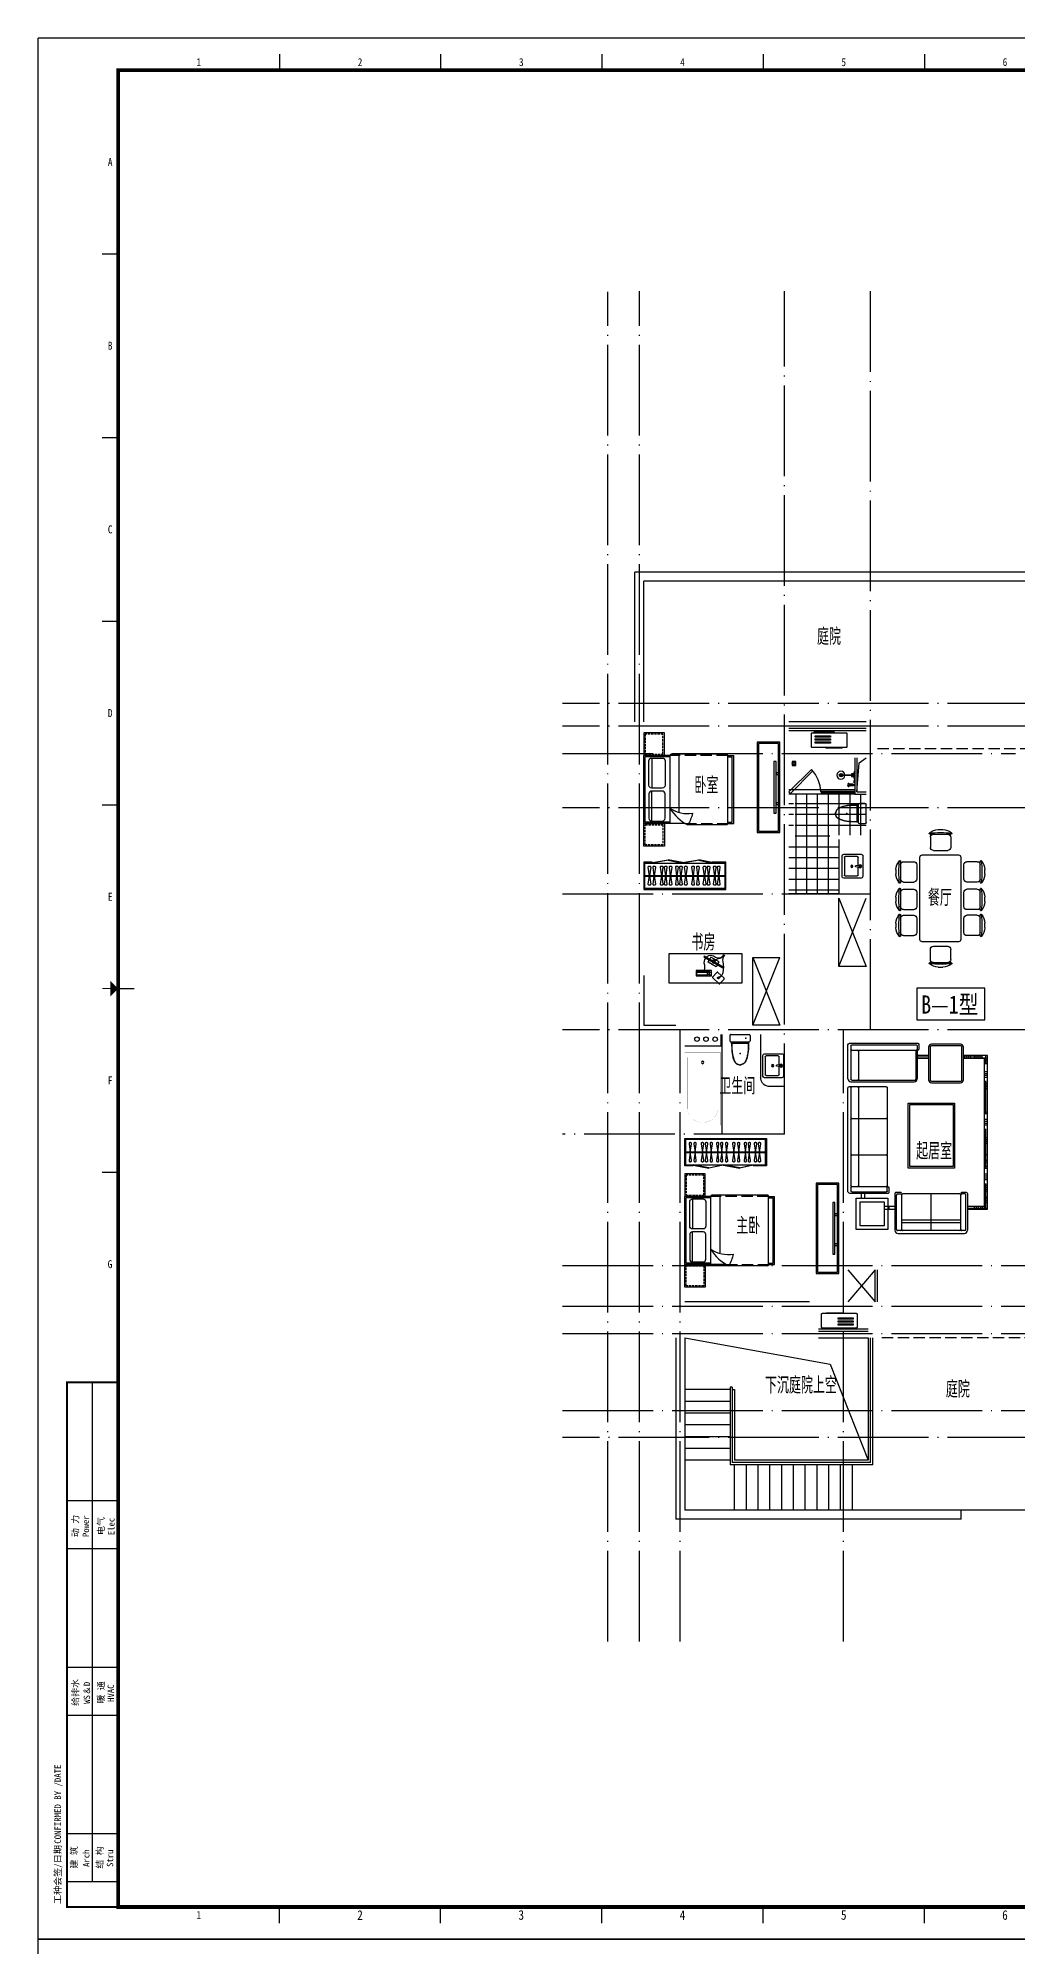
# Model space of a CAD drawing. Extents: x 921942 to 1159542, y -958603 to -790785.
# Drawn here: x 1040742 to 1062360, y -916820 to -874694 of the extents above; entities that cross this region are included whole.
import ezdxf
from ezdxf.enums import TextEntityAlignment as Align

# ---------------------------------------------------------------- set-up
doc = ezdxf.new("R2010")
doc.units = 0
doc.header["$LTSCALE"] = 1000
doc.header["$MEASUREMENT"] = 0
doc.linetypes.add('DASH', pattern=[0.35, 0.25, -0.1])
doc.linetypes.add('DOTE', pattern=[2.42, 2, -0.2, 0.02, -0.2])
doc.layers.get('0').update_dxf_attribs({"linetype": 'CONTINUOUS'})
for name, color, linetype in [('BALCONY', 6, 'CONTINUOUS'), ('DOTE', 1, 'DOTE'), ('PUB_TEXT', 7, 'CONTINUOUS'), ('STAIR', 2, 'CONTINUOUS'), ('TT', 7, 'CONTINUOUS'), ('WINDOW', 4, 'CONTINUOUS'), ('厨卫', 8, 'CONTINUOUS'), ('图框', 255, 'CONTINUOUS'), ('家具', 8, 'CONTINUOUS'), ('平面填充', 250, 'CONTINUOUS'), ('看线', 2, 'CONTINUOUS'), ('空调', 8, 'CONTINUOUS'), ('管道', 8, 'CONTINUOUS'), ('造型墙', 55, 'CONTINUOUS')]:
    doc.layers.add(name, color=color, linetype=linetype)
doc.styles.get("Standard").update_dxf_attribs({"font": 'GBENOR', "bigfont": 'GBCBIG'})
doc.styles.add('TKZ1', font='SIMHEI.TTF', dxfattribs={"width": 0.7})
doc.styles.add('图签栏', font='SimSun.ttf')
doc.styles.add('黑体', font='SIMHEI.TTF', dxfattribs={"width": 0.8})
pattern_1 = [(0, (-146017.92, 5430.47), (0, 238.125), []), (90, (-146017.92, 5430.47), (-238.125, 1e-14), [])]

# ---------------------------------------------------------------- blocks, each defined once
blk = doc.blocks.new('图框2')
at = {"layer": '图框', "color": 0}
for p, q in [((84100, 59400), (0, 59400)), ((0, 0), (0, 59400)), ((7538, 58900), (7538, 58400)), ((12575, 58900), (12575, 58400)), ((17612, 58900), (17612, 58400)), ((22650, 58900), (22650, 58400)), ((27688, 58900), (27688, 58400)), ((2000, 52660), (2500, 52660)), ((2000, 46920), (2500, 46920)), ((2000, 41180), (2500, 41180)), ((2000, 35440), (2500, 35440)), ((2500, 29700), (3000, 29700)), ((2000, 23960), (2500, 23960)), ((900, 17400), (2500, 17400)), ((900, 17400), (2500, 17400)), ((1700, 1800), (1700, 17400)), ((900, 13700), (2500, 13700)), ((900, 12200), (2500, 12200)), ((900, 8500), (2500, 8500)), ((900, 7000), (2500, 7000)), ((900, 3300), (2500, 3300)), ((900, 1800), (2500, 1800)), ((7538, 500), (7538, 1000)), ((12575, 500), (12575, 1000)), ((17612, 500), (17612, 1000)), ((22650, 500), (22650, 1000)), ((27688, 500), (27688, 1000)), ((0, 0), (84100, 0))]:
    blk.add_line(p, q, dxfattribs=at)
at = {"layer": '图框', "color": 0, "const_width": 120}
blk.add_lwpolyline([(83100, 58400), (2500, 58400), (2500, 1000), (83100, 1000)], close=True, dxfattribs=at)
at = {"layer": '图框', "color": 0}
for points, const_width in [([(2250, 29700), (2000, 29700)], 30), ([(2500, 1000), (900, 1000), (900, 17400), (2500, 17400)], 60)]:
    blk.add_lwpolyline(points, dxfattribs=dict(at, const_width=const_width))
blk.add_solid([(2250, 29450), (2250, 29950), (2500, 29700)], dxfattribs=at)
at = {"layer": '图框', "color": 0, "style": 'TKZ1', "width": 0.85}
for s, height, p in [('1', 250, (5019, 58650)), ('2', 250, (10056, 58650)), ('3', 250, (15094, 58650)), ('4', 250, (20131, 58650)), ('5', 250, (25169, 58650)), ('6', 250, (30206, 58650)), ('A', 250, (2250, 55530)), ('B', 250, (2250, 49790)), ('C', 250, (2250, 44050)), ('D', 250, (2250, 38310)), ('E', 250, (2250, 32570)), ('F', 250, (2250, 26830)), ('G', 250, (2244, 21090)), ('1', 250, (5019, 750)), ('2', 300, (10056, 750)), ('3', 300, (15094, 750)), ('4', 300, (20131, 750)), ('5', 300, (25169, 750)), ('6', 300, (30206, 750))]:
    blk.add_text(s, height=height, dxfattribs=at).set_placement(p, align=Align.MIDDLE)
at = {"layer": '图框', "color": 0, "style": '图签栏'}
for s, p in [('动 力', (1156, 12907)), ('电气', (1956, 12907)), ('给排水', (1156, 7707)), ('暖 通', (1956, 7707)), ('建 筑', (1116, 2550)), ('结 构', (1916, 2550))]:
    blk.add_text(s, height=200, rotation=90, dxfattribs=at).set_placement(p, align=Align.MIDDLE)
for s, height, p in [('Power', 200, (1588, 12561)), ('Elec', 200, (2385, 12619)), ('WS＆D', 200, (1623, 7351)), ('HVAC', 200, (2368, 7411)), ('CONFIRMED BY /DATE', 202.02, (712, 2979)), ('日期', 202, (713, 2372)), ('Arch', 200, (1602, 2253)), ('Stru', 200, (2344, 2253)), ('工种会签/', 202, (714, 1094))]:
    blk.add_text(s, height=height, rotation=90, dxfattribs=at).set_placement(p)
blk = doc.blocks.new('空调机')
at = {"layer": '空调', "color": 8}
for p, q in [((2416486, -275315), (2416486, -275325)), ((2416849, -275305), (2416496, -275305)), ((2416859, -275325), (2416859, -275315))]:
    blk.add_line(p, q, dxfattribs=at)
blk.add_lwpolyline([(2416186, -275325), (2416946, -275325, -0.414214), (2416966, -275345), (2416966, -275615, -0.414214), (2416946, -275635), (2416186, -275635, -0.414214), (2416166, -275615), (2416166, -275345, -0.414214)], format="xyb", close=True, dxfattribs=at)
for points in [[(2416256, -275445), (2416592, -275445), (2416592, -275416), (2416256, -275416)], [(2416256, -275511), (2416592, -275511), (2416592, -275482), (2416256, -275482)], [(2416235, -275664), (2416675, -275664), (2416675, -275649), (2416235, -275649)], [(2416256, -275577), (2416592, -275577), (2416592, -275548), (2416256, -275548)]]:
    blk.add_lwpolyline(points, close=True, dxfattribs=at)
for centre, start, end in [((2416496, -275315), 90, 180), ((2416849, -275315), 0, 90)]:
    blk.add_arc(centre, 10, start, end, dxfattribs=at)
blk = doc.blocks.new('dgfgf')
at = {"layer": '家具'}
blk.add_lwpolyline([(7597, -62676), (7147, -62676), (7147, -63176), (7597, -63176), (7597, -62676), (7517, -62676)], dxfattribs=at)
at = {"layer": '家具', "color": 251, "linetype": 'DASH', "ltscale": 0.2}
blk.add_lwpolyline([(7567, -62706), (7177, -62706), (7177, -63146), (7567, -63146)], close=True, dxfattribs=at)
blk = doc.blocks.new('A$C72813290')
at = {"layer": '家具'}
for p, q in [((579, 2000), (0, 2000)), ((0, 500), (0, 2000)), ((30, 530), (30, 1970)), ((579, 1970), (30, 1970)), ((170, 1945), (170, 1283)), ((579, 500), (579, 2010)), ((1830, 2030), (599, 2030)), ((779, 753), (779, 2030)), ((1850, 500), (1850, 2000)), ((1850, 2000), (1980, 2000)), ((1850, 1970), (1950, 1970)), ((1950, 530), (1950, 1970)), ((1980, 500), (1980, 2000)), ((170, 555), (170, 1217)), ((912, 500), (0, 500)), ((579, 530), (30, 530)), ((1830, 470), (967, 470)), ((1850, 530), (1950, 530)), ((1850, 500), (1980, 500))]:
    blk.add_line(p, q, dxfattribs=at)
at = {"layer": '家具', "linetype": 'DASH'}
for p, q in [((1850, 2000), (579, 2000)), ((912, 500), (1850, 500))]:
    blk.add_line(p, q, dxfattribs=at)
at = {"layer": '家具'}
for points in [[(170, 1945), (405, 1945, -0.414214), (465, 1885), (465, 1343, -0.414214), (405, 1283), (170, 1283, -0.414214), (110, 1343), (110, 1885, -0.414214)], [(170, 555), (405, 555, 0.414214), (465, 615), (465, 1157, 0.414214), (405, 1217), (170, 1217, 0.414214), (110, 1157), (110, 615, 0.414214)]]:
    blk.add_lwpolyline(points, format="xyb", close=True, dxfattribs=at)
blk.add_lwpolyline([(579, 833, 0.180302), (1071, 725, -0.088637), (967, 470, 28871.271551)], format="xyb", dxfattribs=at)
for centre, radius, start, end in [((599, 2010), 20, 90, 180), ((1819, 2001), 30.7, 357.6884, 69.6917), ((1392, 1313), 944, 210.6075, 243.2773), ((1819, 499), 30.7, 290.3566, 2.3152)]:
    blk.add_arc(centre, radius, start, end, dxfattribs=at)
blk.add_blockref('dgfgf', (-7147, 65176), dxfattribs=at)
at = {"layer": '家具', "xscale": -1, "rotation": 180}
blk.add_blockref('dgfgf', (-7147, -62676), dxfattribs=at)
blk = doc.blocks.new('sderg fhfgjghj')
at = {"layer": '家具'}
blk.add_line((934, 186), (934, 206), dxfattribs=at)
at = {"layer": '家具', "color": 8}
for p, q in [((-553, -83), (1212, -84)), ((-553, -103), (1212, -104))]:
    blk.add_line(p, q, dxfattribs=at)
at = {"layer": '家具'}
for points in [[(-390, 187), (-390, 207), (-573, 207), (-573, -393), (1232, -394), (1232, 206), (934, 206)], [(-388, 187), (934, 186), (1212, 186), (1212, -374), (-553, -373), (-553, 187), (-388, 187)]]:
    blk.add_lwpolyline(points, dxfattribs=at)
at = {"layer": '家具', "color": 8}
for points in [[(-479, -280), (-452, -93), (-479, 93, -0.459921), (-459, 117), (-445, 117, -0.459921), (-425, 93), (-452, -93), (-425, -280, -0.459921), (-445, -303), (-459, -303, -0.459921)], [(-372, -280), (-346, -93), (-372, 93, -0.459921), (-353, 117), (-338, 117, -0.459921), (-319, 93), (-346, -93), (-319, -280, -0.459921), (-338, -303), (-353, -303, -0.459921)], [(-209, -280), (-182, -93), (-209, 93, -0.459921), (-189, 117), (-175, 117, -0.459921), (-155, 93), (-182, -93), (-155, -280, -0.459921), (-175, -303), (-189, -303, -0.459921)], [(-120, -280), (-93, -93), (-120, 93, -0.459921), (-100, 117), (-86, 117, -0.459921), (-66, 93), (-93, -93), (-66, -280, -0.459921), (-86, -303), (-100, -303, -0.459921)], [(-13, -280), (13, -93), (-13, 93, -0.459921), (6, 117), (21, 117, -0.459921), (40, 93), (13, -93), (40, -280, -0.459921), (21, -303), (6, -303, -0.459921)], [(128, -280), (155, -93), (128, 93, -0.459921), (148, 117), (162, 117, -0.459921), (182, 93), (155, -93), (182, -280, -0.459921), (162, -303), (148, -303, -0.459921)], [(217, -280), (244, -93), (217, 93, -0.459921), (236, 117), (251, 117, -0.459921), (270, 93), (244, -93), (270, -280, -0.459921), (251, -303), (236, -303, -0.459921)], [(323, -280), (350, -93), (323, 93, -0.459921), (343, 117), (357, 117, -0.459921), (377, 93), (350, -93), (377, -280, -0.459921), (357, -303), (343, -303, -0.459921)], [(483, -280), (510, -93), (483, 93, -0.459921), (503, 117), (518, 117, -0.459921), (537, 93), (510, -93), (537, -280, -0.459921), (518, -303), (503, -303, -0.459921)], [(590, -280), (617, -93), (590, 93, -0.459921), (610, 117), (624, 117, -0.459921), (644, 93), (617, -93), (644, -280, -0.459921), (624, -303), (610, -303, -0.459921)], [(737, -280), (764, -93), (737, 93, -0.459921), (757, 117), (771, 117, -0.459921), (791, 93), (764, -93), (791, -280, -0.459921), (771, -303), (757, -303, -0.459921)], [(826, -280), (852, -93), (826, 93, -0.459921), (845, 117), (860, 117, -0.459921), (879, 93), (852, -93), (879, -280, -0.459921), (860, -303), (845, -303, -0.459921)], [(961, -280), (988, -93), (961, 93, -0.459921), (981, 117), (995, 117, -0.459921), (1015, 93), (988, -93), (1015, -280, -0.459921), (995, -303), (981, -303, -0.459921)], [(1049, -280), (1076, -93), (1049, 93, -0.459921), (1069, 117), (1083, 117, -0.459921), (1103, 93), (1076, -93), (1103, -280, -0.459921), (1083, -303), (1069, -303, -0.459921)]]:
    blk.add_lwpolyline(points, format="xyb", close=True, dxfattribs=at)
at = {"layer": '家具'}
for points in [[(-388, 196), (-40, 259), (-39, 250), (-386, 187)], [(276, 196), (-40, 259), (-42, 250), (274, 187)], [(278, 196), (640, 259), (642, 249), (280, 186)], [(934, 196), (640, 259), (638, 249), (932, 186)]]:
    blk.add_lwpolyline(points, close=True, dxfattribs=at)
blk = doc.blocks.new('A$C2FB07499')
at = {"layer": '家具', "ltscale": 0.5}
blk.add_lwpolyline([(500, 0), (0, 0), (0, 2000), (500, 2000)], close=True, dxfattribs=at)
at = {"layer": '家具', "color": 251, "ltscale": 40}
for points in [[(470, 30), (30, 30), (30, 1970), (470, 1970)], [(368, 1572), (415, 1572), (415, 428), (368, 428)], [(415, 1381), (480, 1381), (480, 1343), (415, 1343)], [(415, 717), (480, 717), (480, 679), (415, 679)]]:
    blk.add_lwpolyline(points, close=True, dxfattribs=at)
blk = doc.blocks.new('dfdsf')
at = {"layer": '家具'}
for p, q in [((-6119, -27345), (-6119, -27726)), ((-5626, -27307), (-6081, -27307)), ((-5588, -27726), (-5588, -27345)), ((-6081, -27765), (-5626, -27765))]:
    blk.add_line(p, q, dxfattribs=at)
at = {"layer": '家具', "color": 8}
for p, q in [((-5872, -27364), (-5886, -27364)), ((-5867, -27351), (-5876, -27341)), ((-5867, -27377), (-5876, -27387)), ((-5854, -27345), (-5854, -27332)), ((-5831, -27341), (-5840, -27350)), ((-5831, -27387), (-5840, -27377)), ((-5835, -27364), (-5821, -27364)), ((-6068, -27695), (-6068, -27428)), ((-6049, -27409), (-5869, -27409)), ((-5658, -27714), (-6049, -27714)), ((-5870, -27392), (-5866, -27466)), ((-5866, -27466), (-5841, -27466)), ((-5854, -27383), (-5854, -27396)), ((-5837, -27392), (-5841, -27466)), ((-5838, -27409), (-5658, -27409)), ((-5639, -27428), (-5639, -27695))]:
    blk.add_line(p, q, dxfattribs=at)
for centre, radius in [((-5854, -27364), 32.3), ((-5854, -27364), 18.8), ((-5855, -27549), 25.4), ((-5855, -27549), 16)]:
    blk.add_circle(centre, radius, dxfattribs=at)
at = {"layer": '家具'}
for centre, start, end in [((-6081, -27345), 90, 180), ((-5626, -27345), 0, 90), ((-6081, -27726), 180, 270), ((-5626, -27726), 270, 0)]:
    blk.add_arc(centre, 38.1, start, end, dxfattribs=at)
at = {"layer": '家具', "color": 8}
for centre, start, end in [((-6049, -27428), 90, 180), ((-6049, -27695), 180, 270), ((-5658, -27428), 0, 90), ((-5658, -27695), 270, 0)]:
    blk.add_arc(centre, 19.1, start, end, dxfattribs=at)
blk = doc.blocks.new('asfdgfh')
at = {"layer": '厨卫', "ltscale": 100}
for p, q in [((-266, -207, 0), (-266, -92, 0)), ((159, -67, 0), (-241, -67, 0)), ((159, -232, 0), (-241, -232, 0)), ((145, -40, 0), (-228, -40, 0)), ((184, -207, 0), (184, -92, 0))]:
    blk.add_line(p, q, dxfattribs=at)
for centre, radius, start, end in [((-241, -92, 0), 25, 90, 180), ((-241, -207, 0), 25, 180, 270), ((-261, -39, 0), 33.7, 303.6157, 10.847), ((178, -39, 0), 33.9, 169.3113, 235.1347), ((159, -92, 0), 25, 0, 90), ((159, -207, 0), 25, 270, 0)]:
    blk.add_arc(centre, radius, start, end, dxfattribs=at)
for points, knots in [([(-227, -33, 0), (-227, 85, 0), (-226, 243, 0), (-137, 424, 0), (-69, 441, 0), (-41, 448, 0)], [0, 0, 0, 0, 355.24272, 473.249847, 556.576042, 556.576042, 556.576042, 556.576042]), ([(-222, -41, 0), (-222, -2, 0), (-222, 29, 0), (-220, 90, 0), (-219, 121, 0), (-213, 182, 0), (-208, 213, 0), (-198, 258, 0), (-194, 273, 0), (-187, 296, 0), (-184, 303, 0), (-180, 315, 0), (-179, 319, 0), (-176, 326, 0), (-174, 330, 0), (-170, 341, 0), (-167, 348, 0), (-160, 363, 0), (-156, 369, 0), (-148, 382, 0), (-143, 389, 0), (-134, 400, 0), (-129, 405, 0), (-121, 412, 0), (-118, 414, 0), (-112, 418, 0), (-109, 420, 0), (-102, 423, 0), (-99, 425, 0), (-92, 428, 0), (-89, 429, 0), (-78, 433, 0), (-71, 435, 0), (-56, 440, 0), (-48, 441, 0), (-40, 443, 0)], [0, 0, 0, 0, 92.762674, 92.762674, 185.525347, 185.525347, 278.288021, 278.288021, 324.669358, 324.669358, 347.860026, 347.860026, 359.45536, 359.45536, 371.050694, 371.050694, 394.241363, 394.241363, 417.432031, 417.432031, 440.6227, 440.6227, 463.813368, 463.813368, 475.408702, 475.408702, 487.004036, 487.004036, 498.599371, 498.599371, 510.194705, 510.194705, 533.385373, 533.385373, 556.576042, 556.576042, 556.576042, 556.576042]), ([(140, -40, 0), (140, -2, 0), (139, 29, 0), (138, 90, 0), (136, 121, 0), (130, 182, 0), (125, 213, 0), (115, 258, 0), (111, 273, 0), (104, 296, 0), (101, 303, 0), (97, 315, 0), (96, 319, 0), (93, 326, 0), (92, 330, 0), (87, 341, 0), (84, 348, 0), (77, 363, 0), (73, 369, 0), (65, 382, 0), (61, 389, 0), (51, 400, 0), (46, 405, 0), (38, 412, 0), (35, 414, 0), (29, 418, 0), (26, 420, 0), (20, 423, 0), (16, 425, 0), (10, 428, 0), (6, 429, 0), (-4, 433, 0), (-12, 435, 0), (-27, 440, 0), (-35, 441, 0), (-43, 443, 0)], [0, 0, 0, 0, 92.762674, 92.762674, 185.525347, 185.525347, 278.288021, 278.288021, 324.669358, 324.669358, 347.860026, 347.860026, 359.45536, 359.45536, 371.050694, 371.050694, 394.241363, 394.241363, 417.432031, 417.432031, 440.6227, 440.6227, 463.813368, 463.813368, 475.408702, 475.408702, 487.004036, 487.004036, 498.599371, 498.599371, 510.194705, 510.194705, 533.385373, 533.385373, 556.576042, 556.576042, 556.576042, 556.576042]), ([(145, -33, 0), (144, 85, 0), (143, 243, 0), (54, 424, 0), (-13, 441, 0), (-41, 448, 0)], [0, 0, 0, 0, 355.24272, 473.249847, 556.576042, 556.576042, 556.576042, 556.576042])]:
    blk.add_open_spline(points, degree=3, knots=knots, dxfattribs=at)
at = {"layer": '厨卫'}
for p in [(-42, 189, 0), (-171, -149, 0)]:
    blk.add_point(p, dxfattribs=at)
blk = doc.blocks.new('asfdgfhgfh')
at = {"layer": '厨卫', "lineweight": -3}
for p, q in [((-222, -50), (-222, -125)), ((-222, -72), (-192, -72)), ((-192, -50), (-192, -125)), ((-12, -37), (-12, -27)), ((4, -42), (4, -315)), ((14, -315), (14, -42)), ((31, -37), (31, -27))]:
    blk.add_line(p, q, dxfattribs=at)
at = {"layer": '厨卫', "color": 8}
for p, q in [((-6, -37), (-6, -27)), ((24, -34), (24, -27))]:
    blk.add_line(p, q, dxfattribs=at)
at = {"layer": '厨卫', "lineweight": -3}
for points in [[(-195, -40), (-195, -12), (-219, -12), (-219, -40)], [(-1, -27), (-46, -27), (-76, -22), (-76, -12)], [(-76, -12), (94, -12), (94, -22), (64, -27), (19, -27)], [(-19, -61), (-29, -61), (-29, -57), (-19, -57)], [(4, -82), (-19, -82), (-19, -37), (-6, -37)], [(24, -37), (37, -37), (37, -82), (14, -82)], [(37, -57), (47, -57), (47, -61), (37, -61)]]:
    blk.add_lwpolyline(points, dxfattribs=at)
for points in [[(-162, -12), (-162, -22), (-106, -22), (-106, -12)], [(40, -12), (40, -22), (-22, -22), (-22, -12)]]:
    blk.add_lwpolyline(points, close=True, dxfattribs=at)
at = {"layer": '厨卫', "color": 8}
for points in [[(4, -62), (-6, -62), (-6, -34), (-1, -34)], [(19, -34), (24, -34), (24, -62), (14, -62)]]:
    blk.add_lwpolyline(points, dxfattribs=at)
blk.add_lwpolyline([(19, -22), (19, -42), (-1, -42), (-1, -22)], close=True, dxfattribs=at)
for centre, radius in [((-207, -50), 15), ((-207, -99), 15), ((9, -315), 5)]:
    blk.add_circle(centre, radius, dxfattribs=at)
at = {"layer": '厨卫', "lineweight": -3}
blk.add_circle((9, -315), 89.5, dxfattribs=at)
for centre, start, end in [((-239, -119), 286.4181, 340.3267), ((-175, -119), 199.6733, 253.5819)]:
    blk.add_arc(centre, 17.7, start, end, dxfattribs=at)
at = {"layer": '厨卫', "color": 8}
for centre, radius, start, end in [((-207, -50), 17, 133.3359, 208.0725), ((-207, -99), 17, 151.9275, 28.0725), ((-207, -50), 17, 331.9275, 46.6641), ((9, -315), 35, 98.2132, 81.7868), ((9, -315), 9, 123.749, 56.251)]:
    blk.add_arc(centre, radius, start, end, dxfattribs=at)
at = {"layer": '厨卫', "lineweight": -3, "extrusion": (0, 0, -1)}
for centre, major_axis, ratio, start_param, end_param in [((-207, -147), (33.6, 0), 0.612909, -0.37962, 3.521213), ((-207, -138), (31.4, 0), 0.47884, -1.072899, 4.214492)]:
    blk.add_ellipse(centre, major_axis=major_axis, ratio=ratio, start_param=start_param, end_param=end_param, dxfattribs=at)
blk = doc.blocks.new('aswfdgdfh')
at = {"layer": '厨卫'}
blk.add_lwpolyline([(43, -43), (43, 43), (-43, 43), (-43, -43)], close=True, dxfattribs=at)
at = {"layer": '厨卫', "color": 8}
for points in [[(-33, 0), (-33, 1), (-17, 1), (-17, 0)], [(-24, 23), (-22, 24), (-11, 13), (-13, 12)], [(0, 33), (1, 33), (1, 17), (0, 17)], [(23, 24), (24, 22), (13, 11), (12, 13)], [(33, 0), (33, -1), (17, -1), (17, 0)], [(-23, -24), (-24, -22), (-13, -11), (-12, -13)], [(0, -33), (-1, -33), (-1, -17), (0, -17)], [(24, -23), (22, -24), (11, -13), (13, -12)]]:
    blk.add_lwpolyline(points, close=True, dxfattribs=at)
blk.add_circle((0, 0), 36.6, dxfattribs=at)
blk = doc.blocks.new('DR2045')
at = {"color": 0, "linetype": 'ByBlock'}
for p, q in [((0, 0), (-1.1, -1.1)), ((0, 0), (17, -17)), ((-1.1, -1.1), (15.9, -18))]:
    blk.add_line(p, q, dxfattribs=at)
blk.add_arc((0, 0), 24, 270, 315, dxfattribs=at)
blk = doc.blocks.new('A$C6F030B8F')
for p, q in [((93, 1709), (553, 1709)), ((273, 1809), (373, 1809)), ((701, 1709), (1161, 1709)), ((882, 1809), (981, 1809)), ((1274, 1709), (1734, 1709)), ((1454, 1809), (1553, 1809)), ((1816, 1279), (0, 1279)), ((98, 1641), (98, 1416)), ((166, 1349), (481, 1349)), ((548, 1641), (548, 1416)), ((706, 1641), (706, 1416)), ((774, 1349), (1089, 1349)), ((1156, 1641), (1156, 1416)), ((1279, 1641), (1279, 1416)), ((1346, 1349), (1661, 1349)), ((1729, 1641), (1729, 1416)), ((-610, 875), (-610, 775)), ((-510, 1055), (-510, 595)), ((-442, 1050), (-217, 1050)), ((-150, 982), (-150, 667)), ((-50, 1229), (-50, 429)), ((1866, 429), (1866, 1229)), ((1965, 982), (1965, 667)), ((2258, 1050), (2033, 1050)), ((2325, 1055), (2325, 595)), ((2425, 875), (2425, 775)), ((-442, 600), (-217, 600)), ((2258, 600), (2033, 600)), ((0, 379), (1816, 379)), ((98, 17), (98, 242)), ((481, 310), (166, 310)), ((548, 17), (548, 242)), ((706, 17), (706, 242)), ((1089, 310), (774, 310)), ((1156, 17), (1156, 242)), ((1279, 17), (1279, 242)), ((1661, 310), (1346, 310)), ((1729, 17), (1729, 242)), ((553, -50), (93, -50)), ((373, -150), (273, -150)), ((1161, -50), (701, -50)), ((981, -150), (882, -150)), ((1734, -50), (1274, -50)), ((1553, -150), (1454, -150))]:
    blk.add_line(p, q)
for centre, radius, start, end in [((84, 1725), 10, 130.7265, 202.67), ((93, 1729), 20, 202.67, 270), ((283, 1493), 316, 91.7651, 130.7265), ((323, -969), 2713, 84.8023, 95.1977), ((166, 1641), 67.5, 90, 180), ((363, 1493), 316, 49.2735, 88.2349), ((481, 1641), 67.5, 0, 90), ((553, 1729), 20, 270, 337.33), ((562, 1725), 10, 337.33, 49.2735), ((692, 1725), 10, 130.7265, 202.67), ((701, 1729), 20, 202.67, 270), ((892, 1493), 316, 91.7651, 130.7265), ((931, -969), 2713, 84.8023, 95.1977), ((774, 1641), 67.5, 90, 180), ((971, 1493), 316, 49.2735, 88.2349), ((1089, 1641), 67.5, 0, 90), ((1161, 1729), 20, 270, 337.33), ((1171, 1725), 10, 337.33, 49.2735), ((1265, 1725), 10, 130.7265, 202.67), ((1274, 1729), 20, 202.67, 270), ((1464, 1493), 316, 91.7651, 130.7265), ((1504, -969), 2713, 84.8023, 95.1977), ((1346, 1641), 67.5, 90, 180), ((1544, 1493), 316, 49.2735, 88.2349), ((1661, 1641), 67.5, 0, 90), ((1734, 1729), 20, 270, 337.33), ((1743, 1725), 10, 337.33, 49.2735), ((0, 1229), 50, 90, 180), ((166, 1416), 67.5, 180, 270), ((481, 1416), 67.5, 270, 0), ((774, 1416), 67.5, 180, 270), ((1089, 1416), 67.5, 270, 0), ((1346, 1416), 67.5, 180, 270), ((1661, 1416), 67.5, 270, 0), ((1816, 1229), 50, 0, 90), ((-294, 865), 316, 139.2735, 178.2349), ((2168, 825), 2713, 174.8023, 185.1977), ((-526, 1064), 10, 67.33, 139.2735), ((-530, 1055), 20, 0, 67.33), ((-442, 982), 67.5, 90, 180), ((-217, 982), 67.5, 0, 90), ((2033, 982), 67.5, 90, 180), ((2258, 982), 67.5, 0, 90), ((2345, 1055), 20, 112.67, 180), ((2341, 1064), 10, 40.7265, 112.67), ((2110, 865), 316, 1.7651, 40.7265), ((-353, 825), 2713, 354.8023, 5.1977), ((-294, 785), 316, 181.7651, 220.7265), ((-526, 586), 10, 220.7265, 292.67), ((-530, 595), 20, 292.67, 0), ((-442, 667), 67.5, 180, 270), ((-217, 667), 67.5, 270, 0), ((0, 429), 50, 180, 270), ((1816, 429), 50, 270, 0), ((2033, 667), 67.5, 180, 270), ((2258, 667), 67.5, 270, 0), ((2345, 595), 20, 180, 247.33), ((2341, 586), 10, 247.33, 319.2735), ((2110, 785), 316, 319.2735, 358.2349), ((166, 242), 67.5, 90, 180), ((166, 17), 67.5, 180, 270), ((481, 242), 67.5, 0, 90), ((481, 17), 67.5, 270, 0), ((774, 242), 67.5, 90, 180), ((774, 17), 67.5, 180, 270), ((1089, 242), 67.5, 0, 90), ((1089, 17), 67.5, 270, 0), ((1346, 242), 67.5, 90, 180), ((1346, 17), 67.5, 180, 270), ((1661, 242), 67.5, 0, 90), ((1661, 17), 67.5, 270, 0), ((84, -66), 10, 157.33, 229.2735), ((93, -70), 20, 90, 157.33), ((283, 165), 316, 229.2735, 268.2349), ((323, 2628), 2713, 264.8023, 275.1977), ((363, 165), 316, 271.7651, 310.7265), ((553, -70), 20, 22.67, 90), ((562, -66), 10, 310.7265, 22.67), ((692, -66), 10, 157.33, 229.2735), ((701, -70), 20, 90, 157.33), ((892, 165), 316, 229.2735, 268.2349), ((931, 2628), 2713, 264.8023, 275.1977), ((971, 165), 316, 271.7651, 310.7265), ((1161, -70), 20, 22.67, 90), ((1171, -66), 10, 310.7265, 22.67), ((1274, -70), 20, 90, 157.33), ((1265, -66), 10, 157.33, 229.2735), ((1464, 165), 316, 229.2735, 268.2349), ((1504, 2628), 2713, 264.8023, 275.1977), ((1544, 165), 316, 271.7651, 310.7265), ((1734, -70), 20, 22.67, 90), ((1743, -66), 10, 310.7265, 22.67)]:
    blk.add_arc(centre, radius, start, end)
blk = doc.blocks.new('A$C25AA54E1')
at = {"layer": '家具', "ltscale": 20}
for p, q in [((884, 2199), (884, 3017)), ((918, 3081), (3211, 3081)), ((3234, 2997), (3234, 3061)), ((3234, 2234), (3234, 2996)), ((3347, 3015), (3347, 1617)), ((3413, 3081), (4163, 3081)), ((4198, 3046), (4198, 1539)), ((1012, 2176), (906, 2176)), ((1712, 2211), (1057, 2211)), ((3212, 2211), (1757, 2211)), ((1, 1972), (0, 511)), ((883, 2042), (71, 2042)), ((871, 614), (872, 1868)), ((906, 1914), (906, 2019)), ((1443, 1750), (2878, 1750)), ((1443, 728), (1443, 1750)), ((2878, 1750), (2878, 728)), ((4110, 1300), (3391, 1300)), ((4024, 1551), (3413, 1551)), ((4047, 1574), (4047, 1539)), ((4175, 1516), (4070, 1516)), ((3325, 1234), (3325, 597)), ((4176, 597), (4176, 1234)), ((882, 440), (70, 440)), ((905, 463), (905, 568)), ((2878, 728), (1443, 728)), ((3391, 531), (4110, 531))]:
    blk.add_line(p, q, dxfattribs=at)
at = {"layer": '家具', "color": 8}
for p, q in [((918, 2994), (918, 2234)), ((1011, 3017), (942, 3017)), ((1034, 2994), (1034, 2234)), ((1711, 3017), (1058, 3017)), ((1734, 2996), (1734, 2234)), ((2511, 3017), (1758, 3017)), ((2534, 2996), (2534, 2234)), ((3211, 3017), (2558, 3017)), ((3380, 2996), (3380, 1606)), ((4070, 3017), (3403, 3017)), ((4047, 2994), (4047, 1574)), ((4140, 3017), (4070, 3017)), ((4163, 2994), (4163, 1574)), ((3211, 2846), (1058, 2846)), ((4025, 2846), (3403, 2846)), ((603, 2178), (536, 2178)), ((941, 2211), (1012, 2211)), ((64, 1915), (65, 1985)), ((65, 1869), (64, 1915)), ((64, 569), (65, 1872)), ((87, 1892), (849, 1891)), ((87, 1892), (849, 1891)), ((88, 2008), (848, 2007)), ((88, 1892), (848, 1891)), ((236, 592), (236, 1892)), ((293, 592), (293, 1892)), ((503, 2041), (503, 2042)), ((871, 1984), (871, 1914)), ((1476, 1717), (2845, 1717)), ((1476, 761), (1476, 1717)), ((2845, 1717), (2845, 761)), ((4110, 1265), (3391, 1265)), ((4047, 1584), (3402, 1584)), ((3876, 1551), (3876, 1303)), ((3918, 1551), (3918, 1302)), ((4140, 1551), (4070, 1551)), ((65, 1242), (871, 1241)), ((3360, 1234), (3360, 597)), ((4141, 597), (4141, 1234)), ((64, 499), (64, 569)), ((87, 592), (848, 591)), ((87, 476), (848, 475)), ((561, 440), (561, 0)), ((603, 440), (603, 128)), ((871, 498), (871, 568)), ((2845, 761), (1476, 761)), ((3391, 566), (4110, 566)), ((3930, 507), (3860, 507)), ((3918, 465), (3860, 465)), ((3876, 531), (3876, 0)), ((3918, 531), (3918, 128)), ((606, 292), (536, 292)), ((603, 250), (536, 250)), ((606, 208), (536, 208)), ((606, 158), (536, 158)), ((606, 116), (536, 116)), ((606, 74), (536, 74)), ((1105, 44), (536, 44)), ((606, 86), (603, 86)), ((686, 70), (686, 0)), ((728, 70), (728, 0)), ((770, 70), (770, 0)), ((812, 70), (812, 0)), ((938, 70), (938, 0)), ((979, 70), (979, 0)), ((1021, 70), (1021, 0)), ((1063, 70), (1063, 0)), ((1189, 70), (1189, 0)), ((1231, 70), (1231, 0)), ((1273, 70), (1273, 0)), ((1314, 70), (1314, 0)), ((1440, 70), (1440, 0)), ((2310, 44), (1440, 44)), ((1482, 70), (1482, 0)), ((1574, 70), (1574, 0)), ((1616, 70), (1616, 0)), ((1741, 70), (1741, 0)), ((1993, 70), (1993, 0)), ((2035, 70), (2035, 0)), ((2076, 70), (2076, 0)), ((2118, 70), (2118, 0)), ((2394, 70), (2394, 0)), ((2436, 70), (2436, 0)), ((2478, 70), (2478, 0)), ((2520, 70), (2520, 0)), ((2645, 70), (2645, 0)), ((3365, 44), (2645, 44)), ((2687, 70), (2687, 0)), ((3198, 70), (3198, 0)), ((3240, 70), (3240, 0)), ((3281, 70), (3281, 0)), ((3323, 70), (3323, 0)), ((3449, 70), (3449, 0)), ((3491, 70), (3491, 0)), ((3533, 70), (3533, 0)), ((3575, 70), (3575, 0)), ((3750, 70), (3750, 0)), ((3930, 44), (3750, 44)), ((3792, 70), (3792, 0)), ((3834, 70), (3834, 0)), ((3930, 416), (3860, 416)), ((3930, 374), (3860, 374)), ((3918, 297), (3860, 297)), ((3930, 255), (3860, 255)), ((3930, 213), (3860, 213)), ((3918, 171), (3860, 171)), ((3930, 122), (3860, 122)), ((3930, 86), (3918, 86))]:
    blk.add_line(p, q, dxfattribs=at)
at = {"layer": '家具'}
for p, q in [((781, 2780), (884, 2780)), ((781, 2709), (884, 2709)), ((536, 2283), (536, 2042)), ((606, 2283), (606, 2042)), ((3860, 1302), (3860, 1551)), ((3930, 1300), (3930, 1551)), ((536, 440), (536, 0)), ((606, 440), (606, 70)), ((3860, 70), (3860, 531)), ((3930, 0), (3930, 531)), ((606, 70), (3860, 70)), ((536, 0), (3930, 0))]:
    blk.add_line(p, q, dxfattribs=at)
at = {"layer": '家具', "ltscale": 20}
blk.add_lwpolyline([(781, 2895), (781, 2199), (85, 2199), (85, 2895)], close=True, dxfattribs=at)
at = {"layer": '家具', "color": 8}
blk.add_lwpolyline([(698, 2812), (698, 2282), (169, 2282), (169, 2812)], close=True, dxfattribs=at)
at = {"layer": '家具', "ltscale": 20, "extrusion": (0, 0, -1)}
for centre, major_axis, ratio, start_param, end_param in [((953, 3021), (-49.4, 49.4), 1, 5.45018, 6.544088), ((3211, 3058), (16.4, 16.4), 1, -0.785398, 0.696689), ((4163, 3046), (24.6, 24.6), 1, -0.785398, 0.785398), ((906, 2199), (16.2, 16.2), 1, 2.356194, 3.926991), ((1012, 2234), (-16.2, 16.2), 1, 2.356194, 3.926991), ((1012, 2193), (12.7, 12.7), 0.942987, -0.815786, 2.325807), ((1057, 2234), (-16.2, 16.2), 1, 3.926991, 5.497787), ((1712, 2234), (-16.2, 16.2), 1, 2.356194, 3.926991), ((1757, 2234), (16.2, 16.2), 1, 2.356194, 3.926991), ((2512, 2234), (-16.2, 16.2), 1, 2.356194, 3.926991), ((2557, 2234), (16.2, 16.2), 1, 2.356194, 3.926991), ((3212, 2234), (-16.2, 16.2), 1, 2.356194, 3.926991), ((4024, 1574), (16.2, 16.2), 1, 0.785398, 2.356194), ((4175, 1539), (-16.2, 16.2), 1, 2.356194, 3.926991)]:
    blk.add_ellipse(centre, major_axis=major_axis, ratio=ratio, start_param=start_param, end_param=end_param, dxfattribs=at)
at = {"layer": '家具', "color": 8, "extrusion": (0, 0, -1)}
for centre, major_axis, start_param, end_param in [((942, 2994), (16.4, 16.4), 3.926991, 5.497787), ((1011, 2994), (16.4, 16.4), -0.785398, 0.785398), ((1058, 2994), (16.4, 16.4), 3.926991, 5.497787), ((1711, 2994), (-16.4, 16.4), 0.785398, 2.267485), ((1758, 2994), (16.4, 16.4), 4.0157, 5.497787), ((2511, 2994), (-16.4, 16.4), 0.785398, 2.267485), ((2558, 2994), (16.4, 16.4), 4.0157, 5.497787), ((3211, 2994), (-16.4, 16.4), 0.785398, 2.267485), ((3403, 2994), (16.4, 16.4), 4.0157, 5.497787), ((4023, 2994), (16.4, 16.4), -0.785398, 0.785398), ((4070, 2994), (-16.4, 16.4), 5.497787, 7.068583), ((4140, 2994), (16.4, 16.4), -0.785398, 0.785398), ((1058, 2869), (-16.4, 16.4), 3.926991, 5.409078), ((3211, 2822), (16.4, 16.4), -0.785398, 0.696689), ((3403, 2869), (-16.4, 16.4), 3.926991, 5.409078), ((4025, 2822), (-16.4, 16.4), 0.785398, 2.267485), ((941, 2234), (16.2, 16.2), 2.356194, 3.926991), ((4070, 1574), (16.2, 16.2), 2.356194, 3.926991), ((4140, 1574), (-16.2, 16.2), 2.356194, 3.926991)]:
    blk.add_ellipse(centre, major_axis=major_axis, ratio=1, start_param=start_param, end_param=end_param, dxfattribs=at)
at = {"layer": '家具', "ltscale": 20}
for centre, major_axis, ratio, start_param, end_param in [((3413, 3015), (-46.6, 46.6), 1, -0.785398, 0.785398), ((71, 1972), (49.7, 49.7), 1, 0.785398, 2.356194), ((848, 1914), (-16.2, 16.2), 1, 2.355029, 3.925825), ((849, 1868), (16.2, 16.2), 1, 5.496622, 7.067418), ((849, 1868), (16.2, 16.2), 1, 5.496622, 7.067418), ((889, 1914), (12.4, 12.4), 0.984307, 2.347446, 5.489038), ((883, 2019), (-16.2, 16.2), 1, 3.925825, 5.496622), ((3391, 1234), (-46.6, 46.6), 1, -0.785398, 0.785398), ((3413, 1617), (46.6, 46.6), 1, 2.356194, 3.926991), ((4070, 1539), (16.2, 16.2), 1, 2.356194, 3.926991), ((4110, 1234), (46.6, 46.6), 1, 5.497787, 7.068583), ((70, 511), (49.7, 49.7), 1, 2.356194, 3.926991), ((848, 614), (-16.2, 16.2), 1, 2.355029, 3.925825), ((848, 568), (-16.2, 16.2), 1, 3.925825, 5.496622), ((888, 568), (12.4, 12.4), 0.984309, -0.794147, 2.347446), ((882, 463), (-16.2, 16.2), 1, 2.355029, 3.925825), ((3391, 597), (46.6, 46.6), 1, 2.356194, 3.926991), ((4110, 597), (-46.6, 46.6), 1, 2.356194, 3.926991)]:
    blk.add_ellipse(centre, major_axis=major_axis, ratio=ratio, start_param=start_param, end_param=end_param, dxfattribs=at)
at = {"layer": '家具', "color": 8}
for centre, major_axis, start_param, end_param in [((1058, 2822), (16.4, 16.4), 0.785398, 2.267485), ((3211, 2869), (16.4, 16.4), 3.926991, 5.409078), ((3403, 2822), (16.4, 16.4), 0.785398, 2.267485), ((4025, 2869), (16.4, 16.4), 3.926991, 5.409078), ((88, 1915), (16.4, 16.4), 2.355029, 3.925825), ((88, 1869), (-16.4, 16.4), -0.786564, 0.784233), ((88, 1985), (-16.4, 16.4), -0.786564, 0.784233), ((89, 1869), (-16.4, 16.4), -0.697854, 0.784233), ((89, 1869), (16.4, 16.4), 0.872942, 2.355029), ((89, 1915), (-16.4, 16.4), 0.784233, 2.266319), ((89, 1915), (-16.4, 16.4), 0.784233, 2.266319), ((848, 1985), (16.2, 16.2), 5.496622, 7.067418), ((3391, 1234), (-22, 22), -0.785398, 0.785398), ((3402, 1606), (15.5, 15.5), 2.356194, 3.926991), ((4110, 1234), (22, 22), 5.497787, 7.068583), ((87, 615), (16.4, 16.4), 2.355029, 3.925825), ((87, 569), (-16.4, 16.4), -0.786564, 0.784233), ((87, 499), (-16.4, 16.4), 0.784233, 2.355029), ((848, 498), (-16.2, 16.2), 2.355029, 3.925825), ((3391, 597), (22, 22), 2.356194, 3.926991), ((4110, 597), (-22, 22), 2.356194, 3.926991)]:
    blk.add_ellipse(centre, major_axis=major_axis, ratio=1, start_param=start_param, end_param=end_param, dxfattribs=at)
blk = doc.blocks.new('monitor')
at = {"layer": '家具'}
for p, q in [((1213982, -498635), (1213982, -498650)), ((1214012, -498635), (1214012, -498650))]:
    blk.add_line(p, q, dxfattribs=at)
for points in [[(1214082, -498650), (1214082, -498605), (1213912, -498605), (1213912, -498650)], [(1214082, -498665), (1214082, -498710), (1213912, -498710), (1213912, -498665)]]:
    blk.add_lwpolyline(points, dxfattribs=at)
for points in [[(1213797, -498665), (1214197, -498665), (1214197, -498650), (1213797, -498650)], [(1213982, -498635), (1214012, -498635), (1214012, -498620), (1213982, -498620)], [(1213987, -498635), (1214007, -498635), (1214007, -498650), (1213987, -498650)]]:
    blk.add_lwpolyline(points, close=True, dxfattribs=at)
for start, end in [(120, 180), (210, 330), (0, 60)]:
    blk.add_arc((1213997, -498650), 30, start, end, dxfattribs=at)
blk = doc.blocks.new('keyborad')
at = {"layer": '家具'}
for points in [[(1214046, -499984), (1214325, -499984), (1214325, -499891), (1214046, -499891)], [(1214055, -499905), (1214247, -499905), (1214247, -499912), (1214055, -499912)], [(1214055, -499920), (1214247, -499920), (1214247, -499977), (1214055, -499977)], [(1214252, -499905), (1214283, -499905), (1214283, -499912), (1214252, -499912)], [(1214252, -499920), (1214283, -499920), (1214283, -499962), (1214252, -499962)], [(1214287, -499920), (1214318, -499920), (1214318, -499977), (1214287, -499977)]]:
    blk.add_lwpolyline(points, close=True, dxfattribs=at)
blk = doc.blocks.new('com')
at = {"layer": '家具'}
for p, q in [((1214280, -499611), (1214282, -499613)), ((1214281, -499613), (1214289, -499632))]:
    blk.add_line(p, q, dxfattribs=at)
for points in [[(1213891, -499544, -0.353754), (1213926, -499692, 0.387634), (1213919, -499858, 0.387634)], [(1213891, -499544, -0.222136), (1213950, -499639, 0.247528), (1214002, -499714, 1.194978)], [(1213891, -499544, 0.157264), (1213998, -499559, -0.115899), (1214201, -499561, -0.228917), (1214276, -499604, 0.669925)], [(1214288, -499653, -0.102482), (1214276, -499632, -0.140335), (1214276, -499620, -0.497592), (1214290, -499614, 0.497592)], [(1214305, -499645, 0.102482), (1214298, -499623, 0.140335), (1214290, -499614, 0.497592), (1214276, -499620, -0.497592)], [(1214305, -499645, -0.825627), (1214288, -499653, -4.21376)], [(1213930, -499869, 0.285337), (1214057, -499894, -0.150591), (1214161, -499902)]]:
    blk.add_lwpolyline(points, format="xyb", dxfattribs=at)
blk.add_lwpolyline([(1214292, -499741), (1214398, -499630, 0.414214), (1214398, -499611), (1214320, -499536, 0.414214), (1214301, -499537), (1214195, -499647, 0.414214), (1214195, -499666), (1214273, -499741, 0.414214)], format="xyb", close=True, dxfattribs=at)
blk.add_lwpolyline([(1214276, -499605), (1214279, -499611), (1214281, -499610), (1214277, -499604)], close=True, dxfattribs=at)
blk.add_circle((1213891, -499544), 15, dxfattribs=at)
blk.add_arc((1214283, -499617), 17, 248.1471, 338.0484, dxfattribs=at)
at = {"layer": '家具', "rotation": 59.99999999993759}
blk.add_blockref('monitor', (175155, -1301750), dxfattribs=at)
at = {"layer": '看线', "rotation": 90}
blk.add_blockref('keyborad', (714270, -1714087), dxfattribs=at)
blk = doc.blocks.new('_E4')
at = {"const_width": 1.5}
for points in [[(-750, -750), (-750, 0)], [(-750, 0), (750, 0)], [(750, 0), (750, -750)], [(670, -86), (670, -660)], [(750, -750), (-750, -750)]]:
    blk.add_lwpolyline(points, dxfattribs=at)
for points in [[(-399, -56, 0.387266), (-690, -373, 0.387266)], [(-399, -690, -0.387266), (-690, -373, -0.387266)], [(670, -86, 0.423143), (640, -56), (-399, -56)], [(670, -660, -0.423143), (640, -690), (-399, -690)]]:
    blk.add_lwpolyline(points, format="xyb", dxfattribs=at)
for radius in [25, 23]:
    blk.add_circle((550, -375), radius)
at = {"width": 0.8, "flags": 9}
for tag in ['XSIZE', 'YSIZE']:
    blk.add_attdef(tag, (0, 0), '', height=0.5, dxfattribs=at)

msp = doc.modelspace()

# ---------------------------------------------------------------- hatches: boundary and pattern name
at = {"layer": '平面填充'}
h = msp.add_hatch(dxfattribs=at)
h.set_pattern_fill('NET', color=256, scale=75, style=0)
h.set_pattern_definition(pattern_1)
h.paths.add_polyline_path([(1057861, -891681), (1057450, -891681), (1057450, -892281), (1058208, -892281, 0.234398)])
edge = h.paths.add_edge_path()
edge.add_line((1058870, -891583), (1058985, -891583))
edge.add_arc((1058985, -891608), 25, 0, 90, ccw=False)
edge.add_line((1059010, -891608), (1059010, -891381))
edge.add_line((1059010, -891381), (1058760, -891381))
edge.add_line((1058760, -891381), (1057310, -891381))
edge.add_line((1057310, -891381), (1057310, -891681))
edge.add_line((1057310, -891681), (1057410, -891681))
edge.add_line((1057410, -891681), (1057410, -891551))
edge.add_line((1057410, -891551), (1057450, -891551))
edge.add_line((1057450, -891551), (1057450, -891551))
edge.add_arc((1057430, -892331), 780, 56.4427, 88.5307, ccw=False)
edge.add_line((1057861, -891681), (1058422, -891681))
edge.add_spline(control_points=[(1058422, -891681), (1058434, -891675), (1058562, -891623), (1058693, -891622), (1058811, -891622)], knot_values=[0, 0, 0, 0, 37.47571, 392.71843, 392.71843, 392.71843, 392.71843], degree=3, periodic=0)
edge.add_arc((1058817, -891589), 33.7, 259.153, 325.5214)
edge.add_arc((1058870, -891608), 25, 90, 179.8178, ccw=False)
h.paths.add_polyline_path([(1058985, -891583, -0.414214), (1059010, -891608), (1059010, -891381), (1058760, -891381), (1057310, -891381), (1057310, -892281), (1057410, -892281), (1057410, -891551), (1057450, -891551), (1057450, -891551, -0.388153), (1058208, -892281), (1059010, -892281), (1059010, -891681), (1059010, -891608, 0.414214)])
h.paths.add_polyline_path([(1058845, -891608, -0.000795), (1058845, -891608, -0.000002), (1058845, -891608)], flags=16)
h = msp.add_hatch(dxfattribs=at)
h.set_pattern_fill('NET', color=256, scale=75, style=0)
h.set_pattern_definition(pattern_1)
edge = h.paths.add_edge_path()
edge.add_spline(control_points=[(1058422, -891681), (1058434, -891675), (1058562, -891623), (1058693, -891622), (1058811, -891622)], knot_values=[0, 0, 0, 0, 37.47571, 392.71843, 392.71843, 392.71843, 392.71843], degree=3, periodic=0)
edge.add_arc((1058817, -891589), 33.7, 259.153, 325.5214)
edge.add_arc((1058870, -891608), 25, 90, 179.8178, ccw=False)
edge.add_line((1058870, -891583), (1058985, -891583))
edge.add_arc((1058985, -891608), 25, 0, 90, ccw=False)
edge.add_line((1059010, -891608), (1059010, -891381))
edge.add_line((1059010, -891381), (1058760, -891381))
edge.add_line((1058760, -891381), (1057310, -891381))
edge.add_line((1057310, -891381), (1057310, -891681))
edge.add_line((1057310, -891681), (1057410, -891681))
edge.add_line((1057410, -891681), (1057410, -891551))
edge.add_line((1057410, -891551), (1057450, -891551))
edge.add_line((1057450, -891551), (1057450, -891551))
edge.add_arc((1057430, -892331), 780, 56.4427, 88.5307, ccw=False)
edge.add_line((1057861, -891681), (1058422, -891681))
h = msp.add_hatch(dxfattribs=at)
h.set_pattern_fill('NET', color=256, scale=75, style=0)
h.set_pattern_definition(pattern_1)
h.paths.add_polyline_path([(1057450, -891551), (1057450, -891681), (1057861, -891681, 0.140933)])
h = msp.add_hatch(dxfattribs=at)
h.set_pattern_fill('NET', color=256, scale=75, style=0)
h.set_pattern_definition(pattern_1)
h.paths.add_polyline_path([(1057310, -892481), (1057310, -893381), (1057310, -893581), (1057410, -893581), (1058310, -893581), (1058310, -893577), (1058410, -893577), (1058410, -892381), (1058210, -892381), (1058210, -892281), (1057450, -892281), (1057450, -892331), (1057410, -892331), (1057410, -892381), (1057310, -892381)])

# ---------------------------------------------------------------- linework, layer by layer
at = {"layer": 'BALCONY', "color": 8}
for p, q in [((1059010, -889781), (1057310, -889781)), ((1059010, -889981), (1057310, -889981)), ((1057960, -903181), (1059060, -903181)), ((1057960, -903381), (1059060, -903381))]:
    msp.add_line(p, q, dxfattribs=at)
at = {"layer": 'BALCONY'}
for p, q in [((1059010, -889881), (1057310, -889881)), ((1059010, -889931), (1057310, -889931)), ((1057960, -903231), (1059060, -903231)), ((1057960, -903281), (1059060, -903281)), ((1059110, -906131), (1059110, -903381)), ((1059160, -906181), (1059160, -903381)), ((1056010, -904471), (1056010, -906181)), ((1056060, -904471), (1056010, -904471)), ((1056060, -904471), (1056060, -906131)), ((1059160, -906181), (1056010, -906181)), ((1059110, -906131), (1056060, -906131))]:
    msp.add_line(p, q, dxfattribs=at)
at = {"layer": 'DOTE', "color": 1, "linetype": 'DOTE'}
for p, q in [((1053310, -910081), (1053310, -880294)), ((1084591, -896581), (1052310, -896581)), ((1053310, -910081), (1053310, -910081)), ((1053310, -910081), (1053310, -910081)), ((1053310, -910081), (1053310, -910081))]:
    msp.add_line(p, q, dxfattribs=at)
at = {"layer": 'DOTE', "linetype": 'DOTE'}
for p, q in [((1054010, -910081), (1054010, -880281)), ((1057210, -898881), (1057210, -880281)), ((1059110, -896581), (1059110, -880281)), ((1084591, -889381), (1052310, -889381)), ((1084591, -889881), (1052310, -889881)), ((1052310, -890481), (1062310, -890481)), ((1084591, -891681), (1052310, -891681)), ((1052310, -891681), (1052310, -891681)), ((1052310, -893581), (1059110, -893581)), ((1054910, -910081), (1054910, -896581)), ((1058510, -910081), (1058510, -896581)), ((1057210, -898881), (1052310, -898881)), ((1052310, -901781), (1084591, -901781)), ((1052310, -902681), (1084591, -902681)), ((1052310, -903281), (1084591, -903281)), ((1052310, -904981), (1084591, -904981)), ((1084591, -905581), (1052310, -905581))]:
    msp.add_line(p, q, dxfattribs=at)
at = {"layer": 'PUB_TEXT'}
msp.add_lwpolyline([(1061630, -895661), (1060130, -895661), (1060130, -896361), (1061630, -896361)], close=True, dxfattribs=at)
at = {"layer": 'STAIR'}
for p, q in [((1056010, -904521), (1055010, -904521)), ((1056010, -904781), (1055010, -904781)), ((1056010, -905041), (1055010, -905041)), ((1056010, -905301), (1055010, -905301)), ((1056010, -905561), (1055010, -905561)), ((1056010, -905821), (1055010, -905821)), ((1056010, -906081), (1055010, -906081)), ((1056110, -907181), (1056110, -906181)), ((1056370, -907181), (1056370, -906181)), ((1056630, -907181), (1056630, -906181)), ((1056890, -907181), (1056890, -906181)), ((1057150, -907181), (1057150, -906181)), ((1057410, -907181), (1057410, -906181)), ((1057670, -907181), (1057670, -906181)), ((1057930, -907181), (1057930, -906181)), ((1058190, -907181), (1058190, -906181)), ((1058450, -907181), (1058450, -906181)), ((1058710, -907181), (1058710, -906181))]:
    msp.add_line(p, q, dxfattribs=at)
at = {"layer": 'WINDOW'}
msp.add_line((1058410, -893581), (1057310, -893581), dxfattribs=at)
at = {"layer": '厨卫', "color": 3}
for p, q in [((1058760, -891281), (1057310, -891281)), ((1058760, -891381), (1057310, -891381))]:
    msp.add_line(p, q, dxfattribs=at)
at = {"layer": '厨卫', "linetype": 'ByBlock'}
for p, q in [((1058010, -891316), (1058760, -891316)), ((1058010, -891346), (1058760, -891346))]:
    msp.add_line(p, q, dxfattribs=at)
at = {"layer": '厨卫'}
for p, q in [((1058410, -892381), (1058410, -893581)), ((1055810, -896931), (1055810, -896681)), ((1055834, -898881), (1055834, -896681)), ((1055010, -896931), (1055810, -896931))]:
    msp.add_line(p, q, dxfattribs=at)
for centre in [(1055280, -896788), (1055480, -896788), (1055680, -896788)]:
    msp.add_circle(centre, 50, dxfattribs=at)
at = {"layer": '家具'}
for p, q in [((1059210, -901881), (1058610, -902581)), ((1058610, -901881), (1059210, -902581)), ((1059210, -902581), (1059210, -901881)), ((1059260, -902581), (1059260, -901881))]:
    msp.add_line(p, q, dxfattribs=at)
for points in [[(1058410, -893677), (1059010, -895181), (1058410, -895181), (1059010, -893677)], [(1058410, -895181), (1058410, -893677)], [(1057110, -896481), (1056510, -896481), (1056510, -894981), (1057110, -894981)], [(1056510, -894981), (1057110, -896481)], [(1056510, -896481), (1057110, -894981)]]:
    msp.add_lwpolyline(points, dxfattribs=at)
msp.add_lwpolyline([(1056267, -894898), (1056267, -895548), (1054667, -895548), (1054667, -894898)], close=True, dxfattribs=at)
msp.add_lwpolyline([(1057210, -897830), (1056886, -897830, -0.403389), (1056687, -897661), (1056687, -896681)], format="xyb", dxfattribs=at)
at = {"layer": '看线', "linetype": 'DASH'}
msp.add_line((1064410, -890381), (1059210, -890381), dxfattribs=at)
at = {"layer": '看线'}
for points in [[(1054110, -895381), (1054110, -896481), (1054810, -896481)], [(1057760, -902581), (1055010, -902581)]]:
    msp.add_lwpolyline(points, dxfattribs=at)
at = {"layer": '看线', "linetype": 'DASH'}
msp.add_lwpolyline([(1063110, -901881), (1063110, -903381), (1059260, -903381)], dxfattribs=at)
at = {"layer": '管道'}
for points in [[(1058760, -890581), (1058760, -891381), (1059010, -891381)], [(1058810, -890581), (1058810, -891331), (1059010, -891331)], [(1058810, -891331), (1058857, -890691), (1059010, -890581)]]:
    msp.add_lwpolyline(points, dxfattribs=at)
at = {"layer": '造型墙'}
for p, q in [((1064410, -886481), (1053910, -886481)), ((1053910, -889781), (1053910, -886481)), ((1064410, -886681), (1054110, -886681)), ((1054110, -889781), (1054110, -886681)), ((1054810, -903381), (1054810, -907381)), ((1055010, -903381), (1055010, -907181)), ((1059060, -903381), (1059060, -906081)), ((1056060, -904521), (1056110, -904521)), ((1056110, -904521), (1056110, -906081)), ((1059060, -906081), (1056110, -906081)), ((1061110, -907381), (1054810, -907381)), ((1062910, -907181), (1055010, -907181)), ((1061110, -907381), (1061110, -907181))]:
    msp.add_line(p, q, dxfattribs=at)
msp.add_lwpolyline([(1055010, -903381), (1058222, -903962), (1059060, -906081)], dxfattribs=at)

# ---------------------------------------------------------------- block references
at = {"layer": '厨卫', "linetype": 'ByBlock', "xscale": 29.16666666674428, "yscale": 29.16666666674428, "zscale": 29.16666666670181, "rotation": 90}
msp.add_blockref('DR2045', (1057310, -891331), dxfattribs=at)
at = {"layer": '厨卫'}
for name, p, rotation in [('aswfdgdfh', (1057420, -890701), 90), ('asfdgfh', (1056189, -896913, 0), 180)]:
    msp.add_blockref(name, p, dxfattribs=dict(at, rotation=rotation))
at = {"layer": '厨卫', "xscale": -1}
for name, p, rotation in [('asfdgfhgfh', (1058771, -890970), 270), ('asfdgfh', (1058778, -891849, 0), 90)]:
    msp.add_blockref(name, p, dxfattribs=dict(at, rotation=rotation))
at = {"layer": '厨卫', "xscale": -1.066699999966659, "yscale": 1.066699999966659, "zscale": 1.0667, "rotation": 270}
msp.add_blockref('_E4', (1055806, -897888), dxfattribs=at)
at = {"layer": '图框', "color": 0, "linetype": 'ByBlock', "xscale": 0.7063020216301084, "yscale": 0.7063020213972777, "zscale": 0.7063020214030876}
for p in [(1040742, -916648), (1040742, -958603)]:
    msp.add_blockref('图框2', p, dxfattribs=at)
at = {"layer": '家具'}
for name, p in [('A$C72813290', (1054110, -892527)), ('sderg fhfgjghj', (1054683, -893087)), ('A$C72813290', (1055010, -902258))]:
    msp.add_blockref(name, p, dxfattribs=at)
at = {"layer": '家具', "xscale": -1}
for name, p, rotation in [('A$C2FB07499', (1056610, -890229), 180), ('A$C6F030B8F', (1061480, -892772), 90), ('dfdsf', (1086246, -887117), 270.0000000533608), ('dfdsf', (1084499, -891519), 270.0000000533608), ('sderg fhfgjghj', (1055583, -899374), 180), ('A$C2FB07499', (1057910, -899962), 180)]:
    msp.add_blockref(name, p, dxfattribs=dict(at, rotation=rotation))
at = {"layer": '家具', "xscale": 1.215737044345587, "yscale": 1.215737044578418, "zscale": 1.215737044577628, "rotation": 269.9999999780541}
msp.add_blockref('com', (1663182, 580828), dxfattribs=at)
at = {"layer": '家具', "rotation": 90}
msp.add_blockref('A$C25AA54E1', (1061691, -901075), dxfattribs=at)
at = {"layer": '空调', "xscale": -1, "rotation": 180}
msp.add_blockref('空调机', (-1358369, -1165667), dxfattribs=at)
at = {"layer": '空调', "xscale": -1}
msp.add_blockref('空调机', (3474986, -627520), dxfattribs=at)

# ---------------------------------------------------------------- texts
at = {"layer": 'PUB_TEXT', "style": '黑体', "width": 0.8}
msp.add_text('B—1型', height=400, dxfattribs=at).set_placement((1060229, -896222))
at = {"layer": 'TT', "color": 0, "linetype": 'Continuous'}
for s, p in [('庭院', (1057928, -888085)), ('卧室', (1055223, -891369)), ('餐厅', (1060375, -893848)), ('书房', (1055156, -894834)), ('卫生间', (1055774, -898006)), ('起居室', (1060116, -899442)), ('主卧', (1056146, -901089)), ('下沉庭院上空', (1056780, -904609)), ('庭院', (1060771, -904698))]:
    msp.add_text(s, height=367.5, dxfattribs=at).set_placement(p)

doc.saveas('drawing.dxf')
